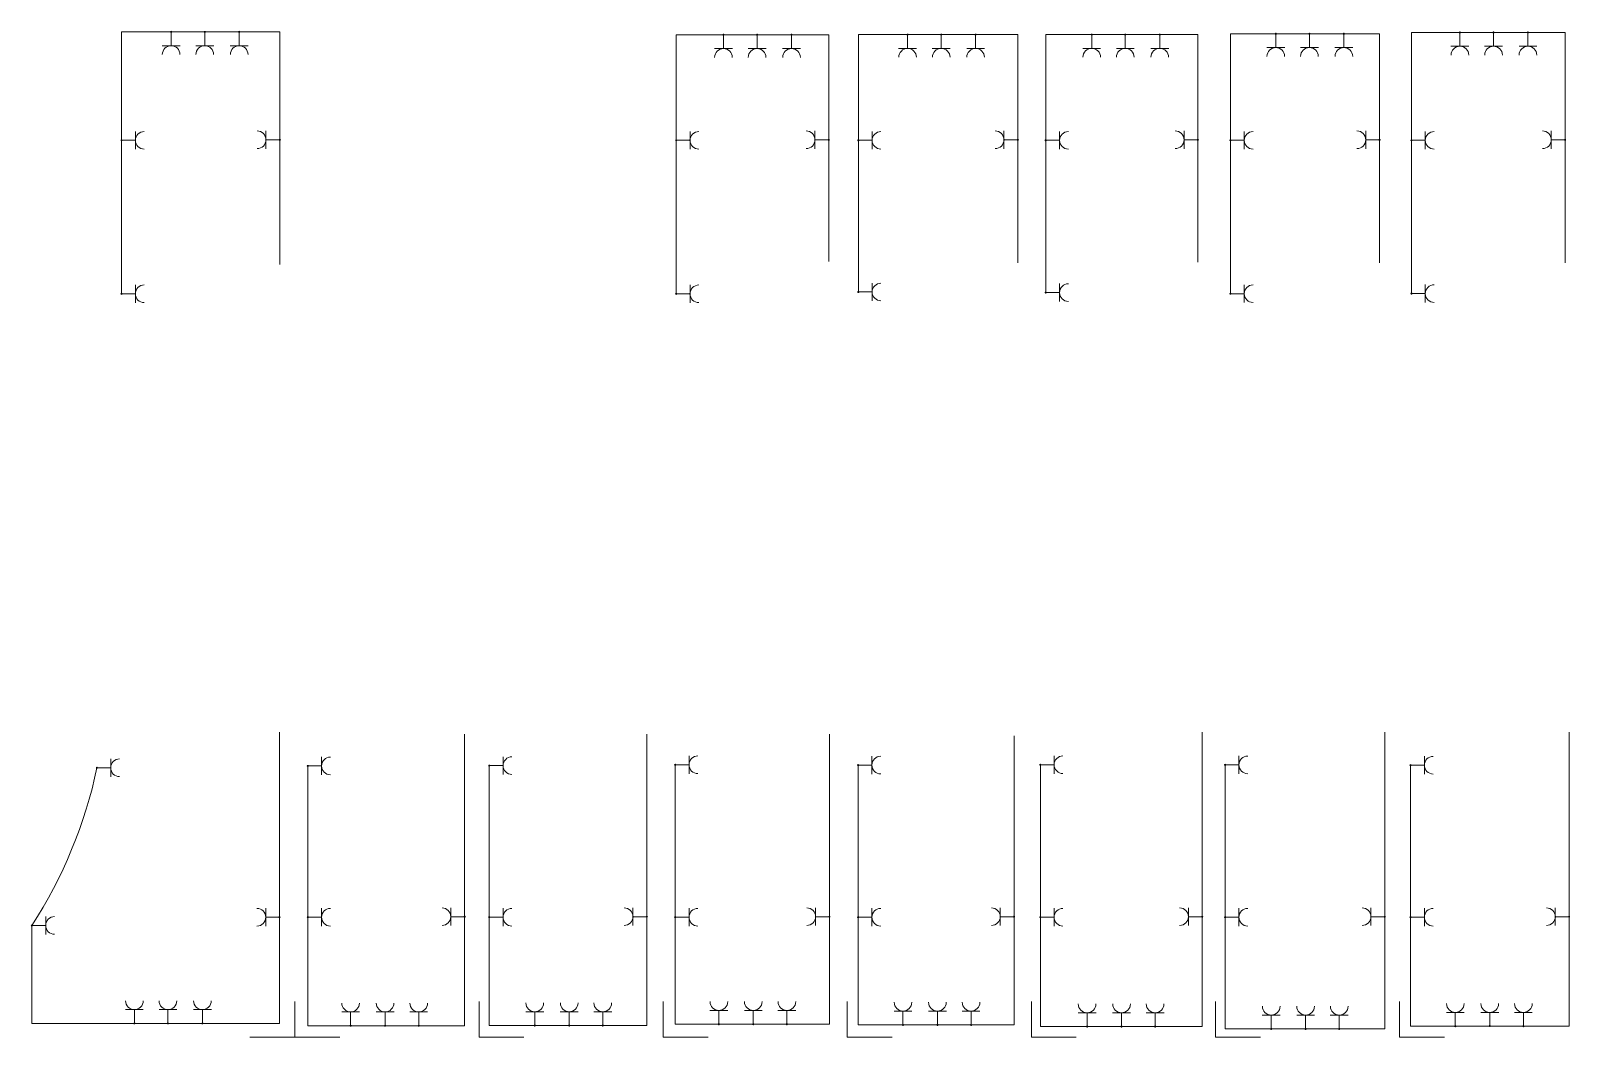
# Model space of a CAD drawing. Extents: x -17539 to 1421, y -3169 to 802964.
# Drawn here: x -17184.6 to -17117.7, y 802920.5 to 802964.3 of the extents above; entities that cross this region are included whole.
import ezdxf

# ---------------------------------------------------------------- set-up
doc = ezdxf.new("R2010")
doc.units = 0
doc.header["$LTSCALE"] = 25
doc.header["$MEASUREMENT"] = 0
doc.layers.get('0').update_dxf_attribs({"lineweight": 9})
doc.layers.add('Tomadas', color=3, linetype='Continuous', lineweight=9, true_color=0x00f500)

# ---------------------------------------------------------------- blocks, each defined once
blk = doc.blocks.new('Tomada')
for p, q in [((0, 0), (-0.97, 0)), ((0, 0.63), (0, 0)), ((0, 0), (0, -0.63))]:
    blk.add_line(p, q)
blk.add_arc((0.62, 0), 0.622, 90, 270)

msp = doc.modelspace()

# ---------------------------------------------------------------- hatches: boundary and pattern name
at = {"layer": 'Tomadas'}
h = msp.add_hatch(color=256, dxfattribs=at)
h.dxf.hatch_style = 1
h.paths.add_polyline_path([(-17178.461, 802964.204, 1), (-17178.554, 802964.204, 1)])
h = msp.add_hatch(color=256, dxfattribs=at)
h.dxf.hatch_style = 1
h.paths.add_polyline_path([(-17177.001, 802964.204, 1), (-17177.094, 802964.204, 1)])
h = msp.add_hatch(color=256, dxfattribs=at)
h.dxf.hatch_style = 1
h.paths.add_polyline_path([(-17175.505, 802964.204, 1), (-17175.598, 802964.204, 1)])
h = msp.add_hatch(color=256, dxfattribs=at)
h.dxf.hatch_style = 1
h.paths.add_polyline_path([(-17154.461, 802964.081, 1), (-17154.554, 802964.081, 1)])
h = msp.add_hatch(color=256, dxfattribs=at)
h.dxf.hatch_style = 1
h.paths.add_polyline_path([(-17153.001, 802964.081, 1), (-17153.094, 802964.081, 1)])
h = msp.add_hatch(color=256, dxfattribs=at)
h.dxf.hatch_style = 1
h.paths.add_polyline_path([(-17151.505, 802964.081, 1), (-17151.598, 802964.081, 1)])
h = msp.add_hatch(color=256, dxfattribs=at)
h.dxf.hatch_style = 1
h.paths.add_polyline_path([(-17146.461, 802964.084, 1), (-17146.554, 802964.084, 1)])
h = msp.add_hatch(color=256, dxfattribs=at)
h.dxf.hatch_style = 1
h.paths.add_polyline_path([(-17145.001, 802964.084, 1), (-17145.094, 802964.084, 1)])
h = msp.add_hatch(color=256, dxfattribs=at)
h.dxf.hatch_style = 1
h.paths.add_polyline_path([(-17143.505, 802964.084, 1), (-17143.598, 802964.084, 1)])
h = msp.add_hatch(color=256, dxfattribs=at)
h.dxf.hatch_style = 1
h.paths.add_polyline_path([(-17138.461, 802964.086, 1), (-17138.554, 802964.086, 1)])
h = msp.add_hatch(color=256, dxfattribs=at)
h.dxf.hatch_style = 1
h.paths.add_polyline_path([(-17137.001, 802964.086, 1), (-17137.094, 802964.086, 1)])
h = msp.add_hatch(color=256, dxfattribs=at)
h.dxf.hatch_style = 1
h.paths.add_polyline_path([(-17135.505, 802964.086, 1), (-17135.598, 802964.086, 1)])
h = msp.add_hatch(color=256, dxfattribs=at)
h.dxf.hatch_style = 1
h.paths.add_polyline_path([(-17130.461, 802964.123, 1), (-17130.554, 802964.123, 1)])
h = msp.add_hatch(color=256, dxfattribs=at)
h.dxf.hatch_style = 1
h.paths.add_polyline_path([(-17129.001, 802964.123, 1), (-17129.094, 802964.123, 1)])
h = msp.add_hatch(color=256, dxfattribs=at)
h.dxf.hatch_style = 1
h.paths.add_polyline_path([(-17127.505, 802964.123, 1), (-17127.598, 802964.123, 1)])
h = msp.add_hatch(color=256, dxfattribs=at)
h.dxf.hatch_style = 1
h.paths.add_polyline_path([(-17122.461, 802964.18, 1), (-17122.554, 802964.18, 1)])
h = msp.add_hatch(color=256, dxfattribs=at)
h.dxf.hatch_style = 1
h.paths.add_polyline_path([(-17121.001, 802964.18, 1), (-17121.094, 802964.18, 1)])
h = msp.add_hatch(color=256, dxfattribs=at)
h.dxf.hatch_style = 1
h.paths.add_polyline_path([(-17119.505, 802964.18, 1), (-17119.598, 802964.18, 1)])
h = msp.add_hatch(color=256, dxfattribs=at)
h.dxf.hatch_style = 1
h.paths.add_polyline_path([(-17180.616, 802959.492, 1), (-17180.709, 802959.492, 1)])
h = msp.add_hatch(color=256, dxfattribs=at)
h.dxf.hatch_style = 1
h.paths.add_polyline_path([(-17173.739, 802959.515, 1), (-17173.832, 802959.515, 1)])
h = msp.add_hatch(color=256, dxfattribs=at)
h.dxf.hatch_style = 1
h.paths.add_polyline_path([(-17156.516, 802959.492, 1), (-17156.609, 802959.492, 1)])
h = msp.add_hatch(color=256, dxfattribs=at)
h.dxf.hatch_style = 1
h.paths.add_polyline_path([(-17149.887, 802959.515, 1), (-17149.98, 802959.515, 1)])
h = msp.add_hatch(color=256, dxfattribs=at)
h.dxf.hatch_style = 1
h.paths.add_polyline_path([(-17148.6, 802959.492, 1), (-17148.694, 802959.492, 1)])
h = msp.add_hatch(color=256, dxfattribs=at)
h.dxf.hatch_style = 1
h.paths.add_polyline_path([(-17141.671, 802959.515, 1), (-17141.764, 802959.515, 1)])
h = msp.add_hatch(color=256, dxfattribs=at)
h.dxf.hatch_style = 1
h.paths.add_polyline_path([(-17140.46, 802959.492, 1), (-17140.553, 802959.492, 1)])
h = msp.add_hatch(color=256, dxfattribs=at)
h.dxf.hatch_style = 1
h.paths.add_polyline_path([(-17133.848, 802959.515, 1), (-17133.941, 802959.515, 1)])
h = msp.add_hatch(color=256, dxfattribs=at)
h.dxf.hatch_style = 1
h.paths.add_polyline_path([(-17132.434, 802959.492, 1), (-17132.527, 802959.492, 1)])
h = msp.add_hatch(color=256, dxfattribs=at)
h.dxf.hatch_style = 1
h.paths.add_polyline_path([(-17125.951, 802959.515, 1), (-17126.044, 802959.515, 1)])
h = msp.add_hatch(color=256, dxfattribs=at)
h.dxf.hatch_style = 1
h.paths.add_polyline_path([(-17124.566, 802959.492, 1), (-17124.66, 802959.492, 1)])
h = msp.add_hatch(color=256, dxfattribs=at)
h.dxf.hatch_style = 1
h.paths.add_polyline_path([(-17117.891, 802959.515, 1), (-17117.984, 802959.515, 1)])
h = msp.add_hatch(color=256, dxfattribs=at)
h.dxf.hatch_style = 1
h.paths.add_polyline_path([(-17148.6, 802952.903, 1), (-17148.694, 802952.903, 1)])
h = msp.add_hatch(color=256, dxfattribs=at)
h.dxf.hatch_style = 1
h.paths.add_polyline_path([(-17180.616, 802952.825, 1), (-17180.709, 802952.825, 1)])
h = msp.add_hatch(color=256, dxfattribs=at)
h.dxf.hatch_style = 1
h.paths.add_polyline_path([(-17156.516, 802952.824, 1), (-17156.609, 802952.824, 1)])
h = msp.add_hatch(color=256, dxfattribs=at)
h.dxf.hatch_style = 1
h.paths.add_polyline_path([(-17140.46, 802952.877, 1), (-17140.553, 802952.877, 1)])
h = msp.add_hatch(color=256, dxfattribs=at)
h.dxf.hatch_style = 1
h.paths.add_polyline_path([(-17132.434, 802952.83, 1), (-17132.527, 802952.83, 1)])
h = msp.add_hatch(color=256, dxfattribs=at)
h.dxf.hatch_style = 1
h.paths.add_polyline_path([(-17124.566, 802952.833, 1), (-17124.66, 802952.833, 1)])
h = msp.add_hatch(color=256, dxfattribs=at)
h.dxf.hatch_style = 1
h.paths.add_polyline_path([(-17181.685, 802932.234, 1), (-17181.778, 802932.234, 1)])
h = msp.add_hatch(color=256, dxfattribs=at)
h.dxf.hatch_style = 1
h.paths.add_polyline_path([(-17172.523, 802932.314, 1), (-17172.616, 802932.314, 1)])
h = msp.add_hatch(color=256, dxfattribs=at)
h.dxf.hatch_style = 1
h.paths.add_polyline_path([(-17164.637, 802932.327, 1), (-17164.73, 802932.327, 1)])
h = msp.add_hatch(color=256, dxfattribs=at)
h.dxf.hatch_style = 1
h.paths.add_polyline_path([(-17156.559, 802932.364, 1), (-17156.652, 802932.364, 1)])
h = msp.add_hatch(color=256, dxfattribs=at)
h.dxf.hatch_style = 1
h.paths.add_polyline_path([(-17148.611, 802932.35, 1), (-17148.704, 802932.35, 1)])
h = msp.add_hatch(color=256, dxfattribs=at)
h.dxf.hatch_style = 1
h.paths.add_polyline_path([(-17140.693, 802932.366, 1), (-17140.786, 802932.366, 1)])
h = msp.add_hatch(color=256, dxfattribs=at)
h.dxf.hatch_style = 1
h.paths.add_polyline_path([(-17132.664, 802932.361, 1), (-17132.758, 802932.361, 1)])
h = msp.add_hatch(color=256, dxfattribs=at)
h.dxf.hatch_style = 1
h.paths.add_polyline_path([(-17124.607, 802932.346, 1), (-17124.7, 802932.346, 1)])
h = msp.add_hatch(color=256, dxfattribs=at)
h.dxf.hatch_style = 1
h.paths.add_polyline_path([(-17173.75, 802925.742, 1), (-17173.843, 802925.742, 1)])
h = msp.add_hatch(color=256, dxfattribs=at)
h.dxf.hatch_style = 1
h.paths.add_polyline_path([(-17172.523, 802925.742, 1), (-17172.616, 802925.742, 1)])
h = msp.add_hatch(color=256, dxfattribs=at)
h.dxf.hatch_style = 1
h.paths.add_polyline_path([(-17165.707, 802925.765, 1), (-17165.8, 802925.765, 1)])
h = msp.add_hatch(color=256, dxfattribs=at)
h.dxf.hatch_style = 1
h.paths.add_polyline_path([(-17164.637, 802925.742, 1), (-17164.73, 802925.742, 1)])
h = msp.add_hatch(color=256, dxfattribs=at)
h.dxf.hatch_style = 1
h.paths.add_polyline_path([(-17157.791, 802925.765, 1), (-17157.884, 802925.765, 1)])
h = msp.add_hatch(color=256, dxfattribs=at)
h.dxf.hatch_style = 1
h.paths.add_polyline_path([(-17156.559, 802925.742, 1), (-17156.652, 802925.742, 1)])
h = msp.add_hatch(color=256, dxfattribs=at)
h.dxf.hatch_style = 1
h.paths.add_polyline_path([(-17149.855, 802925.765, 1), (-17149.949, 802925.765, 1)])
h = msp.add_hatch(color=256, dxfattribs=at)
h.dxf.hatch_style = 1
h.paths.add_polyline_path([(-17148.611, 802925.742, 1), (-17148.704, 802925.742, 1)])
h = msp.add_hatch(color=256, dxfattribs=at)
h.dxf.hatch_style = 1
h.paths.add_polyline_path([(-17141.835, 802925.765, 1), (-17141.928, 802925.765, 1)])
h = msp.add_hatch(color=256, dxfattribs=at)
h.dxf.hatch_style = 1
h.paths.add_polyline_path([(-17140.693, 802925.742, 1), (-17140.786, 802925.742, 1)])
h = msp.add_hatch(color=256, dxfattribs=at)
h.dxf.hatch_style = 1
h.paths.add_polyline_path([(-17133.657, 802925.765, 1), (-17133.75, 802925.765, 1)])
h = msp.add_hatch(color=256, dxfattribs=at)
h.dxf.hatch_style = 1
h.paths.add_polyline_path([(-17132.664, 802925.742, 1), (-17132.758, 802925.742, 1)])
h = msp.add_hatch(color=256, dxfattribs=at)
h.dxf.hatch_style = 1
h.paths.add_polyline_path([(-17125.726, 802925.765, 1), (-17125.82, 802925.765, 1)])
h = msp.add_hatch(color=256, dxfattribs=at)
h.dxf.hatch_style = 1
h.paths.add_polyline_path([(-17124.607, 802925.742, 1), (-17124.7, 802925.742, 1)])
h = msp.add_hatch(color=256, dxfattribs=at)
h.dxf.hatch_style = 1
h.paths.add_polyline_path([(-17117.715, 802925.765, 1), (-17117.809, 802925.765, 1)])
h = msp.add_hatch(color=256, dxfattribs=at)
h.dxf.hatch_style = 1
h.paths.add_polyline_path([(-17184.512, 802925.384, 1), (-17184.606, 802925.384, 1)])
h = msp.add_hatch(color=256, dxfattribs=at)
h.dxf.hatch_style = 1
h.paths.add_polyline_path([(-17180.059, 802921.127, 1), (-17180.152, 802921.127, 1)])
h = msp.add_hatch(color=256, dxfattribs=at)
h.dxf.hatch_style = 1
h.paths.add_polyline_path([(-17178.599, 802921.127, 1), (-17178.692, 802921.127, 1)])
h = msp.add_hatch(color=256, dxfattribs=at)
h.dxf.hatch_style = 1
h.paths.add_polyline_path([(-17177.103, 802921.127, 1), (-17177.196, 802921.127, 1)])
h = msp.add_hatch(color=256, dxfattribs=at)
h.dxf.hatch_style = 1
h.paths.add_polyline_path([(-17170.66, 802921.028, 1), (-17170.754, 802921.028, 1)])
h = msp.add_hatch(color=256, dxfattribs=at)
h.dxf.hatch_style = 1
h.paths.add_polyline_path([(-17169.164, 802921.028, 1), (-17169.258, 802921.028, 1)])
h = msp.add_hatch(color=256, dxfattribs=at)
h.dxf.hatch_style = 1
h.paths.add_polyline_path([(-17167.704, 802921.025, 1), (-17167.798, 802921.025, 1)])
h = msp.add_hatch(color=256, dxfattribs=at)
h.dxf.hatch_style = 1
h.paths.add_polyline_path([(-17162.66, 802921.035, 1), (-17162.754, 802921.035, 1)])
h = msp.add_hatch(color=256, dxfattribs=at)
h.dxf.hatch_style = 1
h.paths.add_polyline_path([(-17161.164, 802921.035, 1), (-17161.258, 802921.035, 1)])
h = msp.add_hatch(color=256, dxfattribs=at)
h.dxf.hatch_style = 1
h.paths.add_polyline_path([(-17159.704, 802921.035, 1), (-17159.798, 802921.035, 1)])
h = msp.add_hatch(color=256, dxfattribs=at)
h.dxf.hatch_style = 1
h.paths.add_polyline_path([(-17154.66, 802921.091, 1), (-17154.754, 802921.091, 1)])
h = msp.add_hatch(color=256, dxfattribs=at)
h.dxf.hatch_style = 1
h.paths.add_polyline_path([(-17153.164, 802921.091, 1), (-17153.258, 802921.091, 1)])
h = msp.add_hatch(color=256, dxfattribs=at)
h.dxf.hatch_style = 1
h.paths.add_polyline_path([(-17151.704, 802921.091, 1), (-17151.798, 802921.091, 1)])
h = msp.add_hatch(color=256, dxfattribs=at)
h.dxf.hatch_style = 1
h.paths.add_polyline_path([(-17146.66, 802921.061, 1), (-17146.754, 802921.061, 1)])
h = msp.add_hatch(color=256, dxfattribs=at)
h.dxf.hatch_style = 1
h.paths.add_polyline_path([(-17145.164, 802921.062, 1), (-17145.258, 802921.062, 1)])
h = msp.add_hatch(color=256, dxfattribs=at)
h.dxf.hatch_style = 1
h.paths.add_polyline_path([(-17143.704, 802921.061, 1), (-17143.798, 802921.061, 1)])
h = msp.add_hatch(color=256, dxfattribs=at)
h.dxf.hatch_style = 1
h.paths.add_polyline_path([(-17138.66, 802920.989, 1), (-17138.754, 802920.989, 1)])
h = msp.add_hatch(color=256, dxfattribs=at)
h.dxf.hatch_style = 1
h.paths.add_polyline_path([(-17137.164, 802920.989, 1), (-17137.258, 802920.989, 1)])
h = msp.add_hatch(color=256, dxfattribs=at)
h.dxf.hatch_style = 1
h.paths.add_polyline_path([(-17135.704, 802920.989, 1), (-17135.798, 802920.989, 1)])
h = msp.add_hatch(color=256, dxfattribs=at)
h.dxf.hatch_style = 1
h.paths.add_polyline_path([(-17130.66, 802920.887, 1), (-17130.754, 802920.887, 1)])
h = msp.add_hatch(color=256, dxfattribs=at)
h.dxf.hatch_style = 1
h.paths.add_polyline_path([(-17129.164, 802920.887, 1), (-17129.258, 802920.887, 1)])
h = msp.add_hatch(color=256, dxfattribs=at)
h.dxf.hatch_style = 1
h.paths.add_polyline_path([(-17127.704, 802920.887, 1), (-17127.798, 802920.887, 1)])
h = msp.add_hatch(color=256, dxfattribs=at)
h.dxf.hatch_style = 1
h.paths.add_polyline_path([(-17122.66, 802921.005, 1), (-17122.754, 802921.005, 1)])
h = msp.add_hatch(color=256, dxfattribs=at)
h.dxf.hatch_style = 1
h.paths.add_polyline_path([(-17121.164, 802921.016, 1), (-17121.258, 802921.016, 1)])
h = msp.add_hatch(color=256, dxfattribs=at)
h.dxf.hatch_style = 1
h.paths.add_polyline_path([(-17119.704, 802921.005, 1), (-17119.798, 802921.005, 1)])

# ---------------------------------------------------------------- linework, layer by layer
for p, q in [((-17173.785, 802964.204), (-17180.662, 802964.204)), ((-17180.662, 802964.204), (-17180.662, 802952.825)), ((-17173.785, 802954.1), (-17173.785, 802964.204)), ((-17149.934, 802964.081), (-17156.563, 802964.081)), ((-17156.563, 802964.081), (-17156.563, 802952.824)), ((-17149.934, 802954.225), (-17149.934, 802964.081)), ((-17141.718, 802964.084), (-17148.647, 802964.084)), ((-17148.647, 802964.084), (-17148.647, 802952.906)), ((-17141.718, 802954.166), (-17141.718, 802964.084)), ((-17133.894, 802964.086), (-17140.507, 802964.086)), ((-17140.507, 802964.086), (-17140.507, 802952.877)), ((-17133.894, 802954.195), (-17133.894, 802964.086)), ((-17125.997, 802964.123), (-17132.48, 802964.123)), ((-17132.48, 802964.123), (-17132.48, 802952.83)), ((-17125.997, 802954.165), (-17125.997, 802964.123)), ((-17117.938, 802964.18), (-17124.613, 802964.18)), ((-17124.613, 802964.18), (-17124.613, 802952.833)), ((-17117.938, 802954.165), (-17117.938, 802964.18)), ((-17173.796, 802933.785), (-17173.796, 802921.127)), ((-17165.753, 802933.7), (-17165.753, 802921.028)), ((-17157.838, 802933.7), (-17157.838, 802921.035)), ((-17149.902, 802933.7), (-17149.902, 802921.091)), ((-17141.882, 802933.615), (-17141.882, 802921.061)), ((-17133.704, 802933.785), (-17133.704, 802920.989)), ((-17125.773, 802933.785), (-17125.773, 802920.887)), ((-17117.762, 802933.785), (-17117.762, 802921.005)), ((-17172.57, 802921.028), (-17172.57, 802932.316)), ((-17164.683, 802921.035), (-17164.683, 802932.327)), ((-17156.606, 802921.091), (-17156.606, 802932.364)), ((-17148.658, 802921.061), (-17148.658, 802932.35)), ((-17140.739, 802920.989), (-17140.739, 802932.366)), ((-17132.711, 802920.887), (-17132.711, 802932.361)), ((-17124.653, 802921.005), (-17124.653, 802932.346)), ((-17184.559, 802921.127), (-17184.559, 802925.384)), ((-17173.129, 802920.529), (-17173.129, 802922.074)), ((-17173.129, 802920.529), (-17173.129, 802922.074)), ((-17165.129, 802920.529), (-17165.129, 802922.074)), ((-17157.129, 802920.529), (-17157.129, 802922.074)), ((-17149.129, 802920.529), (-17149.129, 802922.074)), ((-17141.129, 802920.529), (-17141.129, 802922.074)), ((-17133.129, 802920.529), (-17133.129, 802922.074)), ((-17125.129, 802920.529), (-17125.129, 802922.074)), ((-17173.796, 802921.127), (-17184.559, 802921.127)), ((-17165.753, 802921.028), (-17172.57, 802921.028)), ((-17157.838, 802921.035), (-17164.683, 802921.035)), ((-17149.902, 802921.091), (-17156.606, 802921.091)), ((-17141.882, 802921.061), (-17148.658, 802921.061)), ((-17133.704, 802920.989), (-17140.739, 802920.989)), ((-17125.773, 802920.887), (-17132.711, 802920.887)), ((-17117.762, 802921.005), (-17124.653, 802921.005)), ((-17173.129, 802920.529), (-17175.082, 802920.529)), ((-17173.129, 802920.529), (-17171.177, 802920.529)), ((-17165.129, 802920.529), (-17163.177, 802920.529)), ((-17157.129, 802920.529), (-17155.177, 802920.529)), ((-17149.129, 802920.529), (-17147.177, 802920.529)), ((-17141.129, 802920.529), (-17139.177, 802920.529)), ((-17133.129, 802920.529), (-17131.177, 802920.529)), ((-17125.129, 802920.529), (-17123.177, 802920.529))]:
    msp.add_line(p, q, dxfattribs=at)
msp.add_arc((-17201.533, 802936.398), 20.234, 327.0211, 348.12171, dxfattribs=at)

# ---------------------------------------------------------------- block references
at = {"layer": 'Tomadas', "yscale": 0.6170314054757464, "zscale": 0.6170314054757464}
for p, xscale, rotation in [((-17178.507, 802963.602), 0.6170314054757464, 270), ((-17177.047, 802963.602), 0.6170314054757464, 270), ((-17175.551, 802963.602), 0.6170314054757464, 270), ((-17154.507, 802963.48), 0.6170314054757464, 270), ((-17153.047, 802963.48), 0.6170314054757464, 270), ((-17151.551, 802963.48), 0.6170314054757464, 270), ((-17146.507, 802963.482), 0.6170314054757464, 270), ((-17145.047, 802963.482), 0.6170314054757464, 270), ((-17143.551, 802963.482), 0.6170314054757464, 270), ((-17138.507, 802963.484), 0.6170314054757464, 270), ((-17137.047, 802963.484), 0.6170314054757464, 270), ((-17135.551, 802963.484), 0.6170314054757464, 270), ((-17130.507, 802963.522), 0.6170314054757464, 270), ((-17129.047, 802963.522), 0.6170314054757464, 270), ((-17127.551, 802963.522), 0.6170314054757464, 270), ((-17122.507, 802963.579), 0.6170314054757464, 270), ((-17121.047, 802963.579), 0.6170314054757464, 270), ((-17119.551, 802963.579), 0.6170314054757464, 270), ((-17174.387, 802959.515), 0.6170314054757464, 180), ((-17150.535, 802959.515), 0.6170314054757464, 180), ((-17142.319, 802959.515), 0.6170314054757464, 180), ((-17134.496, 802959.515), 0.6170314054757464, 180), ((-17126.599, 802959.515), 0.6170314054757464, 180), ((-17118.539, 802959.515), 0.6170314054757464, 180), ((-17181.13, 802932.234), -0.6170314054757464, 180), ((-17183.957, 802925.384), -0.6170314054757464, 180), ((-17166.355, 802925.765), 0.6170314054757464, 180), ((-17158.439, 802925.765), 0.6170314054757464, 180), ((-17150.504, 802925.765), 0.6170314054757464, 180), ((-17142.483, 802925.765), 0.6170314054757464, 180), ((-17134.305, 802925.765), 0.6170314054757464, 180), ((-17126.375, 802925.765), 0.6170314054757464, 180), ((-17118.363, 802925.765), 0.6170314054757464, 180), ((-17180.105, 802921.729), -0.6170314054757464, 270), ((-17178.645, 802921.729), -0.6170314054757464, 270), ((-17177.149, 802921.729), -0.6170314054757464, 270), ((-17170.707, 802921.63), 0.6170314054757464, 89.99999999999999), ((-17169.211, 802921.63), 0.6170314054757464, 89.99999999999999), ((-17167.751, 802921.626), 0.6170314054757464, 89.99999999999999), ((-17162.707, 802921.636), 0.6170314054757464, 89.99999999999999), ((-17161.211, 802921.636), 0.6170314054757464, 89.99999999999999), ((-17159.751, 802921.636), 0.6170314054757464, 89.99999999999999), ((-17154.707, 802921.693), 0.6170314054757464, 89.99999999999999), ((-17153.211, 802921.693), 0.6170314054757464, 89.99999999999999), ((-17151.751, 802921.693), 0.6170314054757464, 89.99999999999999), ((-17146.707, 802921.662), 0.6170314054757464, 89.99999999999999), ((-17145.211, 802921.663), 0.6170314054757464, 89.99999999999999), ((-17143.751, 802921.662), 0.6170314054757464, 89.99999999999999), ((-17138.707, 802921.59), 0.6170314054757464, 89.99999999999999), ((-17137.211, 802921.59), 0.6170314054757464, 89.99999999999999), ((-17135.751, 802921.59), 0.6170314054757464, 89.99999999999999), ((-17130.707, 802921.489), 0.6170314054757464, 89.99999999999999), ((-17129.211, 802921.489), 0.6170314054757464, 89.99999999999999), ((-17127.751, 802921.489), 0.6170314054757464, 89.99999999999999), ((-17122.707, 802921.607), 0.6170314054757464, 89.99999999999999), ((-17121.211, 802921.607), 0.6170314054757464, 89.99999999999999), ((-17119.751, 802921.607), 0.6170314054757464, 89.99999999999999)]:
    msp.add_blockref('Tomada', p, dxfattribs=dict(at, xscale=xscale, rotation=rotation))
for p, xscale in [((-17180.061, 802959.492), 0.6170314054757464), ((-17155.961, 802959.492), 0.6170314054757464), ((-17148.046, 802959.492), 0.6170314054757464), ((-17139.905, 802959.492), 0.6170314054757464), ((-17131.879, 802959.492), 0.6170314054757464), ((-17124.011, 802959.492), 0.6170314054757464), ((-17180.061, 802952.825), 0.6170314054757464), ((-17155.961, 802952.824), 0.6170314054757464), ((-17148.046, 802952.903), 0.6170314054757464), ((-17139.905, 802952.877), 0.6170314054757464), ((-17131.879, 802952.83), 0.6170314054757464), ((-17124.011, 802952.833), 0.6170314054757464), ((-17171.968, 802932.314), 0.6170314054757464), ((-17164.082, 802932.327), 0.6170314054757464), ((-17156.004, 802932.364), 0.6170314054757464), ((-17148.056, 802932.35), 0.6170314054757464), ((-17140.138, 802932.366), 0.6170314054757464), ((-17132.11, 802932.361), 0.6170314054757464), ((-17124.052, 802932.346), 0.6170314054757464), ((-17174.398, 802925.742), -0.6170314054757464), ((-17171.968, 802925.742), 0.6170314054757464), ((-17164.082, 802925.742), 0.6170314054757464), ((-17156.004, 802925.742), 0.6170314054757464), ((-17148.056, 802925.742), 0.6170314054757464), ((-17140.138, 802925.742), 0.6170314054757464), ((-17132.11, 802925.742), 0.6170314054757464), ((-17124.052, 802925.742), 0.6170314054757464)]:
    msp.add_blockref('Tomada', p, dxfattribs=dict(at, xscale=xscale))

doc.saveas('drawing.dxf')
